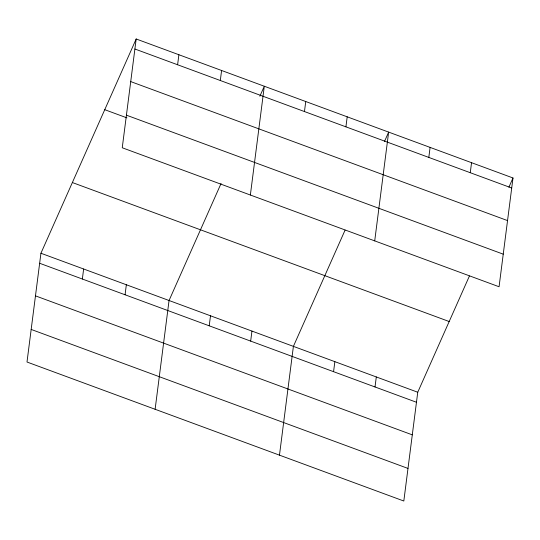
<?xml version="1.0" encoding="UTF-8"?>
<svg xmlns="http://www.w3.org/2000/svg" width="540" height="540" viewBox="0 0 540 540"><rect width="100%" height="100%" fill="white"/><g stroke="black" fill="none" stroke-linecap="round" stroke-linejoin="round"><path stroke-width="0.81" d="M136.181 38.981L122.249 147.764L499.068 286.754L513 177.977L136.181 38.981L40.932 253.247L27 362.023L403.819 501.019L417.751 392.236L469.422 276.001M82.357 279.025L83.639 268.994M125.064 294.773L126.347 284.749M177.606 64.76L178.888 54.736M155.115 409.286L169.054 300.503L221.063 183.506M220.306 80.507L221.596 70.484M209.216 325.816L210.506 315.792M250.364 195.021L264.303 86.238L259.862 96.228M250.668 341.105L251.951 331.081M304.466 111.55L305.748 101.527M279.47 455.152L293.402 346.37L345.074 230.135M345.917 126.839L347.2 116.816M333.572 371.682L334.854 361.658M374.713 240.887L388.651 132.104L384.548 141.332M375.017 386.971L376.306 376.947M428.814 157.417L430.103 147.393M470.266 172.712L471.548 162.682M508.903 187.198L513 177.977M134.899 49.005L511.718 188.001M130.721 81.594L507.539 220.59M126.421 115.169L503.24 254.165M104.753 109.688L126.893 117.855M72.367 182.54L449.186 321.529M40.932 253.247L417.751 392.236M39.65 263.27L416.468 402.26M35.478 295.859L412.297 434.855M31.172 329.434L407.99 468.43"/></g></svg>
